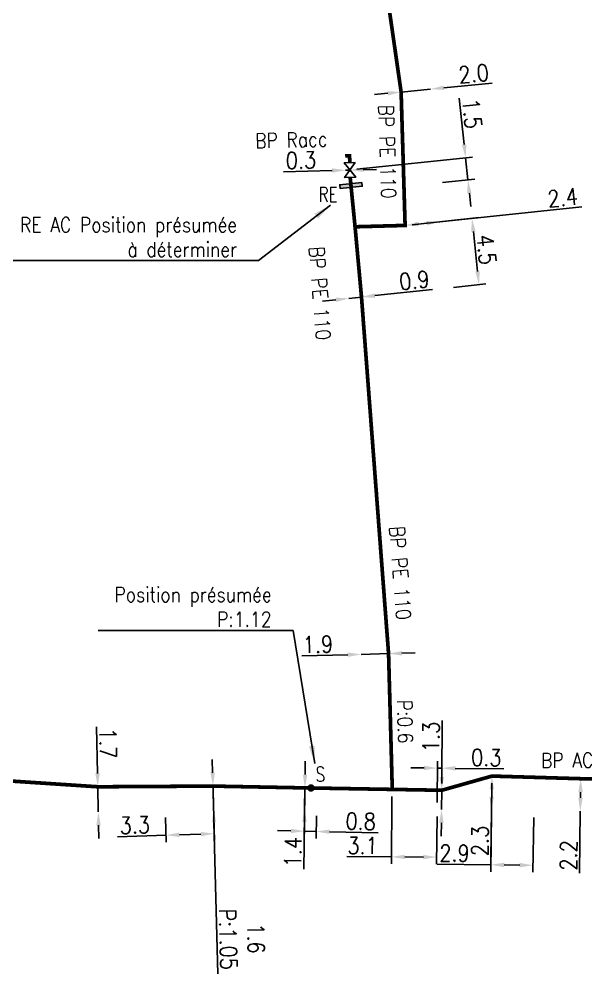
# Model space of a CAD drawing. Header units: millimetres. Extents: x 185000 to 186000, y 127990 to 129010.
# Drawn here: x 185100.8 to 185139, y 128198.5 to 128263 of the extents above; entities that cross this region are included whole.
import ezdxf
from ezdxf.enums import TextEntityAlignment as Align

# ---------------------------------------------------------------- set-up
doc = ezdxf.new("R2010")
doc.units = ezdxf.units.MM
doc.header["$PDMODE"] = 34
for name, pattern in [('L_25_AP', [2000, 1000, 1000]), ('L_25_PE', [2000, 1000, 1000]), ('L_RAC_PE', [3.5, 2, -1.5])]:
    doc.linetypes.add(name, pattern=pattern)
doc.layers.get('0').update_dxf_attribs({"linetype": 'CONTINUOUS'})
doc.layers.get('DEFPOINTS').update_dxf_attribs({"linetype": 'CONTINUOUS'})
for name, color, linetype in [('L_150', 1, 'CONTINUOUS'), ('L_170', 7, 'CONTINUOUS'), ('L_300', 7, 'CONTINUOUS'), ('L_340', 7, 'CONTINUOUS')]:
    doc.layers.add(name, color=color, linetype=linetype)
doc.styles.add('G_ROMANS', font='ROMANS.SHX', dxfattribs={"width": 0.75})
doc.styles.get("Standard").update_dxf_attribs({"font": 'romans.shx', "width": 0.85})
doc.dimstyles.get("Standard").update_dxf_attribs({"dimtxt": 1.5, "dimasz": 1.2, "dimexe": 0.625, "dimexo": 0.625, "dimgap": 0.25, "dimtad": 1, "dimdec": 1, "dimzin": 0, "dimdsep": 46, "dimtxsty": 'Standard', "dimcen": -0.5, "dimadec": 0, "dimazin": 0, "dimtfac": 1, "dimtdec": 1, "dimtmove": 0, "dimatfit": 3, "dimfxl": 0, "dimtolj": 1, "dimtzin": 0, "dimarcsym": 0})

# ---------------------------------------------------------------- blocks, each defined once
blk = doc.blocks.new('*D2133')
at = {"layer": 'DEFPOINTS', "color": 0, "linetype": 'Continuous', "transparency": 16777216}
for p in [(185106.075, 128211.139), (185106.109, 128209.439), (185106.109, 128209.439)]:
    blk.add_point(p, dxfattribs=at)
at = {"layer": 'L_150', "color": 0, "linetype": 'Continuous', "lineweight": -2, "transparency": 16777216}
for p, q in [((185106.057, 128212.039), (185105.994, 128215.18)), ((185106.109, 128209.439), (185106.075, 128211.139)), ((185106.127, 128208.54), (185106.145, 128207.64))]:
    blk.add_line(p, q, dxfattribs=at)
at = {"layer": 'L_150', "color": 0, "linetype": 'Continuous', "transparency": 16777216}
for points in [[(185106.207, 128212.042), (185105.907, 128212.036), (185106.075, 128211.139)], [(185106.277, 128208.543), (185105.977, 128208.537), (185106.109, 128209.439)]]:
    blk.add_solid(points, dxfattribs=at)
at = {"layer": 'L_150', "color": 0, "linetype": 'Continuous', "transparency": 16777216, "insert": (185106.766, 128214.075), "char_height": 1.125, "attachment_point": 5, "rotation": 271.14709}
blk.add_mtext('\\A1;1.7', dxfattribs=at)
blk = doc.blocks.new('*D2134')
at = {"layer": 'DEFPOINTS', "color": 0, "linetype": 'Continuous', "transparency": 16777216}
for p in [(185113.847, 128211.184), (185110.639, 128209.53), (185110.682, 128207.868)]:
    blk.add_point(p, dxfattribs=at)
at = {"layer": 'L_150', "color": 0, "linetype": 'Continuous', "lineweight": -2, "transparency": 16777216}
for p, q in [((185113.859, 128210.716), (185113.943, 128207.504)), ((185110.651, 128209.062), (185110.695, 128207.4)), ((185110.682, 128207.868), (185107.405, 128207.763)), ((185113.031, 128207.944), (185111.582, 128207.897))]:
    blk.add_line(p, q, dxfattribs=at)
at = {"layer": 'L_150', "color": 0, "linetype": 'Continuous', "transparency": 16777216}
for points in [[(185111.577, 128208.047), (185111.587, 128207.747), (185110.682, 128207.868)], [(185113.026, 128208.094), (185113.036, 128207.794), (185113.931, 128207.973)]]:
    blk.add_solid(points, dxfattribs=at)
at = {"layer": 'L_150', "color": 0, "linetype": 'Continuous', "transparency": 16777216, "insert": (185108.57, 128208.55), "char_height": 1.125, "attachment_point": 5, "rotation": 1.84583}
blk.add_mtext('\\A1;3.3', dxfattribs=at)
blk = doc.blocks.new('*D2135')
at = {"layer": 'DEFPOINTS', "color": 0, "linetype": 'Continuous', "transparency": 16777216}
for p in [(185113.847, 128211.184), (185113.887, 128209.635), (185113.887, 128209.635)]:
    blk.add_point(p, dxfattribs=at)
at = {"layer": 'L_150', "color": 0, "linetype": 'Continuous', "lineweight": -2, "transparency": 16777216}
for p, q in [((185113.823, 128212.084), (185113.8, 128212.984)), ((185113.847, 128211.184), (185113.887, 128209.635)), ((185113.911, 128208.735), (185114.178, 128198.508))]:
    blk.add_line(p, q, dxfattribs=at)
at = {"layer": 'L_150', "color": 0, "linetype": 'Continuous', "transparency": 16777216}
for points in [[(185113.973, 128212.088), (185113.673, 128212.08), (185113.847, 128211.184)], [(185114.061, 128208.739), (185113.761, 128208.731), (185113.887, 128209.635)]]:
    blk.add_solid(points, dxfattribs=at)
at = {"layer": 'L_150', "color": 0, "linetype": 'Continuous', "transparency": 16777216, "insert": (185115.804, 128200.879), "char_height": 1.125, "attachment_point": 5, "rotation": 271.49646}
blk.add_mtext('\\A1;1.6\\PP:1.05', dxfattribs=at)
blk = doc.blocks.new('*D2136')
at = {"layer": 'DEFPOINTS', "color": 0, "linetype": 'Continuous', "transparency": 16777216}
for p in [(185120.046, 128211.064), (185120.827, 128209.646), (185120.807, 128208.122)]:
    blk.add_point(p, dxfattribs=at)
at = {"layer": 'L_150', "color": 0, "linetype": 'Continuous', "lineweight": -2, "transparency": 16777216}
for p, q in [((185120.04, 128210.595), (185120.001, 128207.671)), ((185120.821, 128209.178), (185120.801, 128207.654)), ((185119.107, 128208.16), (185118.208, 128208.179)), ((185120.007, 128208.14), (185120.807, 128208.122)), ((185121.707, 128208.103), (185124.985, 128208.031))]:
    blk.add_line(p, q, dxfattribs=at)
at = {"layer": 'L_150', "color": 0, "linetype": 'Continuous', "transparency": 16777216}
for points in [[(185119.111, 128208.31), (185119.104, 128208.01), (185120.007, 128208.14)], [(185121.71, 128208.253), (185121.704, 128207.953), (185120.807, 128208.122)]]:
    blk.add_solid(points, dxfattribs=at)
at = {"layer": 'L_150', "color": 0, "linetype": 'Continuous', "transparency": 16777216, "insert": (185123.812, 128208.807), "char_height": 1.125, "attachment_point": 5, "rotation": 358.74718}
blk.add_mtext('\\A1;0.8', dxfattribs=at)
blk = doc.blocks.new('*D2137')
at = {"layer": 'DEFPOINTS', "color": 0, "linetype": 'Continuous', "transparency": 16777216}
for p in [(185120.046, 128211.064), (185120.028, 128209.664), (185120.028, 128209.664)]:
    blk.add_point(p, dxfattribs=at)
at = {"layer": 'L_150', "color": 0, "linetype": 'Continuous', "lineweight": -2, "transparency": 16777216}
for p, q in [((185120.059, 128211.964), (185120.071, 128212.864)), ((185120.046, 128211.064), (185120.028, 128209.664)), ((185120.016, 128208.764), (185119.973, 128205.577))]:
    blk.add_line(p, q, dxfattribs=at)
at = {"layer": 'L_150', "color": 0, "linetype": 'Continuous', "transparency": 16777216}
for points in [[(185119.909, 128211.966), (185120.209, 128211.962), (185120.046, 128211.064)], [(185119.866, 128208.766), (185120.166, 128208.762), (185120.028, 128209.664)]]:
    blk.add_solid(points, dxfattribs=at)
at = {"layer": 'L_150', "color": 0, "linetype": 'Continuous', "transparency": 16777216, "insert": (185119.238, 128206.73), "char_height": 1.125, "attachment_point": 5, "rotation": 89.23049}
blk.add_mtext('\\A1;1.4', dxfattribs=at)
blk = doc.blocks.new('*D2138')
at = {"layer": 'DEFPOINTS', "color": 0, "linetype": 'Continuous', "transparency": 16777216}
for p in [(185128.988, 128212.398), (185129.275, 128210.902), (185128.964, 128209.606)]:
    blk.add_point(p, dxfattribs=at)
at = {"layer": 'L_150', "color": 0, "linetype": 'Continuous', "lineweight": -2, "transparency": 16777216}
for p, q in [((185128.088, 128212.409), (185127.188, 128212.42)), ((185128.968, 128210.074), (185128.992, 128212.867)), ((185128.988, 128212.398), (185129.288, 128212.394)), ((185129.279, 128211.371), (185129.292, 128212.863)), ((185130.188, 128212.383), (185133.466, 128212.344))]:
    blk.add_line(p, q, dxfattribs=at)
at = {"layer": 'L_150', "color": 0, "linetype": 'Continuous', "transparency": 16777216}
for points in [[(185128.09, 128212.559), (185128.086, 128212.259), (185128.988, 128212.398)], [(185130.19, 128212.533), (185130.186, 128212.233), (185129.288, 128212.394)]]:
    blk.add_solid(points, dxfattribs=at)
at = {"layer": 'L_150', "color": 0, "linetype": 'Continuous', "transparency": 16777216, "insert": (185132.286, 128213.108), "char_height": 1.125, "attachment_point": 5, "rotation": 359.30818}
blk.add_mtext('\\A1;0.3', dxfattribs=at)
blk = doc.blocks.new('*D2139')
at = {"layer": 'DEFPOINTS', "color": 0, "linetype": 'Continuous', "transparency": 16777216}
for p in [(185129.275, 128210.902), (185129.264, 128209.602), (185129.264, 128209.602)]:
    blk.add_point(p, dxfattribs=at)
at = {"layer": 'L_150', "color": 0, "linetype": 'Continuous', "lineweight": -2, "transparency": 16777216}
for p, q in [((185129.283, 128211.802), (185129.315, 128215.617)), ((185129.264, 128209.602), (185129.275, 128210.902)), ((185129.256, 128208.702), (185129.249, 128207.802))]:
    blk.add_line(p, q, dxfattribs=at)
at = {"layer": 'L_150', "color": 0, "linetype": 'Continuous', "transparency": 16777216}
for points in [[(185129.133, 128211.803), (185129.433, 128211.801), (185129.275, 128210.902)], [(185129.106, 128208.703), (185129.406, 128208.701), (185129.264, 128209.602)]]:
    blk.add_solid(points, dxfattribs=at)
at = {"layer": 'L_150', "color": 0, "linetype": 'Continuous', "transparency": 16777216, "insert": (185128.556, 128214.503), "char_height": 1.125, "attachment_point": 5, "rotation": 89.51099}
blk.add_mtext('\\A1;1.3', dxfattribs=at)
blk = doc.blocks.new('L_300_11')
at = {"color": 0, "linetype": 'Continuous', "const_width": 0.248, "flags": 128}
blk.add_lwpolyline([(-0.126, 0, 1), (0.126, 0, 1)], format="xyb", close=True, dxfattribs=at)
at = {"linetype": 'Continuous', "style": 'G_ROMANS', "width": 0.75}
blk.add_attdef('S', text='', height=1, dxfattribs=at).set_placement((0, 1.35), align=Align.MIDDLE_CENTER)
at = {"color": 0, "linetype": 'Continuous', "width": 0.75, "flags": 3}
for tag, p in [('DEF_LEG', (0, -5)), ('DEF_COUP', (0, -7.5)), ('DEF_TYPE', (0, -10))]:
    blk.add_attdef(tag, text='', height=1.2, dxfattribs=at).set_placement(p, align=Align.MIDDLE)
blk = doc.blocks.new('*D2140')
at = {"layer": 'DEFPOINTS', "color": 0, "linetype": 'Continuous', "transparency": 16777216}
for p in [(185132.667, 128211.861), (185135.487, 128209.527), (185135.439, 128205.84)]:
    blk.add_point(p, dxfattribs=at)
at = {"layer": 'L_150', "color": 0, "linetype": 'Continuous', "lineweight": -2, "transparency": 16777216}
for p, q in [((185132.661, 128211.392), (185132.583, 128205.405)), ((185135.481, 128209.058), (185135.433, 128205.371)), ((185132.589, 128205.874), (185128.962, 128205.918)), ((185134.539, 128205.851), (185133.489, 128205.863))]:
    blk.add_line(p, q, dxfattribs=at)
at = {"layer": 'L_150', "color": 0, "linetype": 'Continuous', "transparency": 16777216}
for points in [[(185133.491, 128206.013), (185133.488, 128205.713), (185132.589, 128205.874)], [(185134.541, 128206), (185134.537, 128205.701), (185135.439, 128205.84)]]:
    blk.add_solid(points, dxfattribs=at)
at = {"layer": 'L_150', "color": 0, "linetype": 'Continuous', "transparency": 16777216, "insert": (185130.138, 128206.654), "char_height": 1.125, "attachment_point": 5, "rotation": 359.30818}
blk.add_mtext('\\A1;2.9', dxfattribs=at)
blk = doc.blocks.new('*D2141')
at = {"layer": 'DEFPOINTS', "color": 0, "linetype": 'Continuous', "transparency": 16777216}
for p in [(185132.667, 128211.861), (185132.637, 128209.561), (185132.637, 128209.561)]:
    blk.add_point(p, dxfattribs=at)
at = {"layer": 'L_150', "color": 0, "linetype": 'Continuous', "lineweight": -2, "transparency": 16777216}
for p, q in [((185132.655, 128210.961), (185132.649, 128210.461)), ((185132.637, 128209.561), (185132.595, 128206.283))]:
    blk.add_line(p, q, dxfattribs=at)
at = {"layer": 'L_150', "color": 0, "linetype": 'Continuous', "transparency": 16777216}
for points in [[(185132.505, 128210.963), (185132.805, 128210.959), (185132.667, 128211.861)], [(185132.499, 128210.463), (185132.799, 128210.459), (185132.637, 128209.561)]]:
    blk.add_solid(points, dxfattribs=at)
at = {"layer": 'L_150', "color": 0, "linetype": 'Continuous', "transparency": 16777216, "insert": (185131.86, 128207.482), "char_height": 1.125, "attachment_point": 5, "rotation": 89.26063}
blk.add_mtext('\\A1;2.3', dxfattribs=at)
blk = doc.blocks.new('*D2142')
at = {"layer": 'DEFPOINTS', "color": 0, "linetype": 'Continuous', "transparency": 16777216}
for p in [(185123.842, 128220.077), (185123.842, 128220.077), (185125.691, 128220.125)]:
    blk.add_point(p, dxfattribs=at)
at = {"layer": 'L_150', "color": 0, "linetype": 'Continuous', "lineweight": -2, "transparency": 16777216}
for p, q in [((185122.942, 128220.054), (185119.847, 128219.974)), ((185125.691, 128220.125), (185123.842, 128220.077)), ((185126.591, 128220.148), (185127.49, 128220.171))]:
    blk.add_line(p, q, dxfattribs=at)
at = {"layer": 'L_150', "color": 0, "linetype": 'Continuous', "transparency": 16777216}
for points in [[(185122.938, 128220.204), (185122.946, 128219.904), (185123.842, 128220.077)], [(185126.587, 128220.298), (185126.595, 128219.998), (185125.691, 128220.125)]]:
    blk.add_solid(points, dxfattribs=at)
at = {"layer": 'L_150', "color": 0, "linetype": 'Continuous', "transparency": 16777216, "insert": (185120.925, 128220.752), "char_height": 1.125, "attachment_point": 5, "rotation": 1.47822}
blk.add_mtext('\\A1;1.9', dxfattribs=at)
blk = doc.blocks.new('*D2143')
at = {"layer": 'DEFPOINTS', "color": 0, "linetype": 'Continuous', "transparency": 16777216}
for p in [(185125.926, 128210.961), (185128.964, 128209.606), (185128.937, 128206.392)]:
    blk.add_point(p, dxfattribs=at)
at = {"layer": 'L_150', "color": 0, "linetype": 'Continuous', "lineweight": -2, "transparency": 16777216}
for p, q in [((185125.922, 128210.492), (185125.883, 128205.938)), ((185128.96, 128209.137), (185128.933, 128205.923)), ((185125.887, 128206.407), (185122.881, 128206.422)), ((185128.037, 128206.396), (185126.787, 128206.403))]:
    blk.add_line(p, q, dxfattribs=at)
at = {"layer": 'L_150', "color": 0, "linetype": 'Continuous', "transparency": 16777216}
for points in [[(185126.788, 128206.553), (185126.786, 128206.253), (185125.887, 128206.407)], [(185128.038, 128206.546), (185128.036, 128206.246), (185128.937, 128206.392)]]:
    blk.add_solid(points, dxfattribs=at)
at = {"layer": 'L_150', "color": 0, "linetype": 'Continuous', "transparency": 16777216, "insert": (185123.938, 128207.167), "char_height": 1.125, "attachment_point": 5, "rotation": 359.71379}
blk.add_mtext('\\A1;3.1', dxfattribs=at)
blk = doc.blocks.new('*D2193')
at = {"layer": 'DEFPOINTS', "color": 0, "linetype": 'Continuous', "transparency": 16777216}
for p in [(185138.655, 128211.684), (185138.625, 128209.484), (185138.625, 128209.484)]:
    blk.add_point(p, dxfattribs=at)
at = {"layer": 'L_150', "color": 0, "linetype": 'Continuous', "lineweight": -2, "transparency": 16777216}
for p, q in [((185138.643, 128210.784), (185138.637, 128210.384)), ((185138.625, 128209.484), (185138.568, 128205.306))]:
    blk.add_line(p, q, dxfattribs=at)
at = {"layer": 'L_150', "color": 0, "linetype": 'Continuous', "transparency": 16777216}
for points in [[(185138.493, 128210.786), (185138.793, 128210.782), (185138.655, 128211.684)], [(185138.487, 128210.386), (185138.787, 128210.382), (185138.625, 128209.484)]]:
    blk.add_solid(points, dxfattribs=at)
at = {"layer": 'L_150', "color": 0, "linetype": 'Continuous', "transparency": 16777216, "insert": (185137.834, 128206.505), "char_height": 1.125, "attachment_point": 5, "rotation": 89.21307}
blk.add_mtext('\\A1;2.2', dxfattribs=at)
blk = doc.blocks.new('*D2277')
at = {"layer": 'DEFPOINTS', "color": 0, "linetype": 'Continuous', "transparency": 16777216}
for p in [(185128.528, 128258.232), (185128.528, 128258.232), (185126.538, 128258.035)]:
    blk.add_point(p, dxfattribs=at)
at = {"layer": 'L_150', "color": 0, "linetype": 'Continuous', "lineweight": -2, "transparency": 16777216}
for p, q in [((185126.538, 128258.035), (185128.528, 128258.232)), ((185129.424, 128258.32), (185132.686, 128258.642)), ((185125.642, 128257.947), (185124.746, 128257.859))]:
    blk.add_line(p, q, dxfattribs=at)
at = {"layer": 'L_150', "color": 0, "linetype": 'Continuous', "transparency": 16777216}
for points in [[(185125.627, 128258.096), (185125.657, 128257.798), (185126.538, 128258.035)], [(185129.409, 128258.469), (185129.438, 128258.171), (185128.528, 128258.232)]]:
    blk.add_solid(points, dxfattribs=at)
at = {"layer": 'L_150', "color": 0, "linetype": 'Continuous', "transparency": 16777216, "insert": (185131.429, 128259.271), "char_height": 1.125, "attachment_point": 5, "rotation": 5.63392}
blk.add_mtext('\\A1;2.0', dxfattribs=at)
blk = doc.blocks.new('*D2278')
at = {"layer": 'DEFPOINTS', "color": 0, "linetype": 'Continuous', "transparency": 16777216}
for p in [(185126.807, 128249.029), (185129.144, 128249.276), (185129.144, 128249.276)]:
    blk.add_point(p, dxfattribs=at)
at = {"layer": 'L_150', "color": 0, "linetype": 'Continuous', "lineweight": -2, "transparency": 16777216}
for p, q in [((185129.144, 128249.276), (185138.725, 128250.286)), ((185127.702, 128249.124), (185128.249, 128249.181))]:
    blk.add_line(p, q, dxfattribs=at)
at = {"layer": 'L_150', "color": 0, "linetype": 'Continuous', "transparency": 16777216}
for points in [[(185127.686, 128249.273), (185127.718, 128248.974), (185126.807, 128249.029)], [(185128.233, 128249.33), (185128.265, 128249.032), (185129.144, 128249.276)]]:
    blk.add_solid(points, dxfattribs=at)
at = {"layer": 'L_150', "color": 0, "linetype": 'Continuous', "transparency": 16777216, "insert": (185137.441, 128250.905), "char_height": 1.125, "attachment_point": 5, "rotation": 6.02107}
blk.add_mtext('\\A1;2.4', dxfattribs=at)
blk = doc.blocks.new('*D2279')
at = {"layer": 'DEFPOINTS', "color": 0, "linetype": 'Continuous', "transparency": 16777216}
for p in [(185123.019, 128244.105), (185123.019, 128244.105), (185123.865, 128244.194)]:
    blk.add_point(p, dxfattribs=at)
at = {"layer": 'L_150', "color": 0, "linetype": 'Continuous', "lineweight": -2, "transparency": 16777216}
for p, q in [((185124.76, 128244.288), (185128.666, 128244.7)), ((185122.124, 128244.01), (185121.229, 128243.916)), ((185123.019, 128244.105), (185123.865, 128244.194))]:
    blk.add_line(p, q, dxfattribs=at)
at = {"layer": 'L_150', "color": 0, "linetype": 'Continuous', "transparency": 16777216}
for points in [[(185122.109, 128244.159), (185122.14, 128243.861), (185123.019, 128244.105)], [(185124.744, 128244.437), (185124.776, 128244.139), (185123.865, 128244.194)]]:
    blk.add_solid(points, dxfattribs=at)
at = {"layer": 'L_150', "color": 0, "linetype": 'Continuous', "transparency": 16777216, "insert": (185127.427, 128245.324), "char_height": 1.125, "attachment_point": 5, "rotation": 6.02107}
blk.add_mtext('\\A1;0.9', dxfattribs=at)
blk = doc.blocks.new('*D2280')
at = {"layer": 'DEFPOINTS', "color": 0, "linetype": 'Continuous', "transparency": 16777216}
for p in [(185126.807, 128249.029), (185129.616, 128244.8), (185131.791, 128245.03)]:
    blk.add_point(p, dxfattribs=at)
at = {"layer": 'L_150', "color": 0, "linetype": 'Continuous', "lineweight": -2, "transparency": 16777216}
for p, q in [((185127.273, 128249.078), (185131.785, 128249.554)), ((185131.413, 128248.61), (185131.696, 128245.925)), ((185130.082, 128244.85), (185132.257, 128245.079))]:
    blk.add_line(p, q, dxfattribs=at)
at = {"layer": 'L_150', "color": 0, "linetype": 'Continuous', "transparency": 16777216}
for points in [[(185131.562, 128248.626), (185131.264, 128248.594), (185131.319, 128249.505)], [(185131.845, 128245.941), (185131.547, 128245.909), (185131.791, 128245.03)]]:
    blk.add_solid(points, dxfattribs=at)
at = {"layer": 'L_150', "color": 0, "linetype": 'Continuous', "transparency": 16777216, "insert": (185132.295, 128247.395), "char_height": 1.125, "attachment_point": 5, "rotation": 276.02107}
blk.add_mtext('\\A1;4.5', dxfattribs=at)
blk = doc.blocks.new('L_300_09')
at = {"color": 0, "linetype": 'Continuous', "flags": 128}
blk.add_lwpolyline([(0.5, -0.375), (-0.5, 0.375), (-0.5, -0.375), (0.5, 0.375), (0.5, -0.375)], dxfattribs=at)
at = {"color": 0, "linetype": 'Continuous', "width": 0.75}
blk.add_attdef('NUM', text='', height=1, dxfattribs=at).set_placement((0, 1.691), align=Align.MIDDLE_CENTER)
at = {"color": 0, "linetype": 'Continuous', "width": 0.75, "flags": 3}
for tag, p in [('DEF_LEG', (0, -5)), ('DEF_COUP', (0, -7.5)), ('DEF_TYPE', (0, -10))]:
    blk.add_attdef(tag, text='', height=1.2, dxfattribs=at).set_placement(p, align=Align.MIDDLE)
blk = doc.blocks.new('*D2281')
at = {"layer": 'DEFPOINTS', "color": 0, "linetype": 'Continuous', "transparency": 16777216}
for p in [(185122.787, 128252.758), (185123.087, 128252.766), (185123.087, 128252.766)]:
    blk.add_point(p, dxfattribs=at)
at = {"layer": 'L_300', "color": 0, "linetype": 'Continuous', "lineweight": -2, "transparency": 16777216}
for p, q in [((185121.888, 128252.734), (185118.61, 128252.646)), ((185123.087, 128252.766), (185122.787, 128252.758)), ((185123.987, 128252.791), (185124.887, 128252.815))]:
    blk.add_line(p, q, dxfattribs=at)
at = {"layer": 'L_300', "color": 0, "linetype": 'Continuous', "transparency": 16777216}
for points in [[(185123.983, 128252.94), (185123.991, 128252.641), (185123.087, 128252.766)], [(185121.884, 128252.884), (185121.892, 128252.584), (185122.787, 128252.758)]]:
    blk.add_solid(points, dxfattribs=at)
at = {"layer": 'L_300', "color": 0, "linetype": 'Continuous', "transparency": 16777216, "insert": (185119.779, 128253.428), "char_height": 1.125, "attachment_point": 5, "rotation": 1.53619}
blk.add_mtext('\\A1;0.3', dxfattribs=at)
blk = doc.blocks.new('L_340_20')
at = {"linetype": 'Continuous'}
blk.add_hatch(color=0, dxfattribs=at).paths.add_polyline_path([(0.125, 0.75), (-0.125, 0.75), (-0.125, -0.75), (0.125, -0.75)])
at = {"color": 0, "linetype": 'Continuous'}
blk.add_lwpolyline([(-0.125, 0.75), (0.125, 0.75), (0.125, -0.75), (-0.125, -0.75)], close=True, dxfattribs=at)
at = {"color": 0, "linetype": 'Continuous', "width": 0.75}
for tag, height, flags, p in [('RE', 1, 8, (0, 2.189)), ('DEF_LEG', 1.2, 3, (0, -5)), ('DEF_COUP', 1.2, 3, (0, -7.5)), ('DEF_TYPE', 1.2, 3, (0, -10))]:
    blk.add_attdef(tag, text='', height=height, dxfattribs=dict(at, flags=flags)).set_placement(p, align=Align.MIDDLE)
blk = doc.blocks.new('*D2458')
at = {"layer": 'DEFPOINTS', "color": 0, "linetype": 'Continuous', "transparency": 16777216}
for p in [(185123.087, 128252.766), (185128.871, 128251.868), (185131.045, 128252.097)]:
    blk.add_point(p, dxfattribs=at)
at = {"layer": 'L_300', "color": 0, "linetype": 'Continuous', "lineweight": -2, "transparency": 16777216}
for p, q in [((185130.794, 128254.484), (185130.464, 128257.609)), ((185123.553, 128252.816), (185131.354, 128253.638)), ((185131.045, 128252.097), (185130.888, 128253.589)), ((185129.337, 128251.917), (185131.511, 128252.147)), ((185131.14, 128251.202), (185131.234, 128250.307))]:
    blk.add_line(p, q, dxfattribs=at)
at = {"layer": 'L_300', "color": 0, "linetype": 'Continuous', "transparency": 16777216}
for points in [[(185130.943, 128254.5), (185130.644, 128254.468), (185130.888, 128253.589)], [(185131.289, 128251.218), (185130.99, 128251.187), (185131.045, 128252.097)]]:
    blk.add_solid(points, dxfattribs=at)
at = {"layer": 'L_300', "color": 0, "linetype": 'Continuous', "transparency": 16777216, "insert": (185131.327, 128256.573), "char_height": 1.125, "attachment_point": 5, "rotation": 276.02107}
blk.add_mtext('\\A1;1.5', dxfattribs=at)

msp = doc.modelspace()

# ---------------------------------------------------------------- linework, layer by layer
at = {"layer": 'L_150', "linetype": 'L_25_PE', "const_width": 0.25, "flags": 128}
msp.add_lwpolyline([(185123.43, 128248.938), (185126.807, 128249.029), (185126.538, 128258.035), (185125.422, 128265.802), (185124.927, 128272.548), (185124.427, 128279.694), (185123.903, 128284.824), (185123.903, 128284.824), (185123.578, 128288.747), (185125.233, 128293.321), (185125.233, 128293.321), (185125.233, 128293.321), (185125.45, 128293.976), (185125.505, 128294.693), (185125.63, 128299.24), (185125.131, 128299.866), (185127.323, 128314.542), (185129.043, 128325.11), (185130.914, 128336.121), (185131.417, 128340.34), (185132.505, 128347.039), (185133.52, 128353.012), (185134.476, 128358.934), (185136.352, 128370.648), (185137.056, 128375.139), (185138.094, 128376.103), (185138.094, 128376.103), (185138.557, 128377.188)], dxfattribs=at)
at = {"layer": 'L_150', "linetype": 'L_25_PE', "ltscale": 0.5, "const_width": 0.25, "flags": 128}
msp.add_lwpolyline([(185125.926, 128210.961), (185125.932, 128211.311), (185125.691, 128220.125), (185123.865, 128244.194), (185123.43, 128248.938), (185123.101, 128252.267)], dxfattribs=at)
at = {"layer": 'L_150', "linetype": 'L_25_AP', "const_width": 0.25, "flags": 128}
msp.add_lwpolyline([(185000, 128225.253), (185005.946, 128224.823), (185022.217, 128222.55), (185043.161, 128219.533), (185043.161, 128219.533), (185054.883, 128216.942), (185070.965, 128213.307), (185073.145, 128213.086), (185075.369, 128212.861), (185082.245, 128212.524), (185088.405, 128212.246), (185088.405, 128212.246), (185094.261, 128211.917), (185094.261, 128211.917), (185106.075, 128211.139), (185106.075, 128211.139), (185113.847, 128211.184), (185120.046, 128211.064), (185120.455, 128211.057), (185125.926, 128210.961), (185129.275, 128210.902), (185132.667, 128211.861), (185138.655, 128211.684), (185144.574, 128211.641), (185148.656, 128211.416), (185148.656, 128211.416), (185149.957, 128211.459), (185150.508, 128211.359), (185150.918, 128211.284), (185151.331, 128211.209)], dxfattribs=at)
at = {"layer": 'L_170', "linetype": 'L_RAC_PE', "const_width": 0.25, "flags": 128}
msp.add_lwpolyline([(185123.074, 128253.266), (185123.061, 128253.73), (185122.762, 128253.722)], dxfattribs=at)

# ---------------------------------------------------------------- block references
at = {"layer": 'L_300', "rotation": 91.53618646017343}
msp.add_blockref('L_300_09', (185123.087, 128252.766), dxfattribs=at)
at = {"layer": 'L_300', "ltscale": 0.5}
ref = msp.add_blockref('L_300_11', (185120.455, 128211.057), dxfattribs=dict(at, rotation=138.5069639183143))
ref.add_attrib('S', 'S', dxfattribs={"layer": '0', "linetype": 'Continuous', "height": 1, "style": 'G_ROMANS', "width": 0.75}).set_placement((185121.089, 128211.993), align=Align.MIDDLE_CENTER)
at = {"layer": 'L_340'}
ref = msp.add_blockref('L_340_20', (185123.155, 128251.723), dxfattribs=dict(at, rotation=275.654778119866))
ref.add_attrib('RE', 'RE', dxfattribs={"layer": '0', "color": 0, "linetype": 'Continuous', "height": 1, "width": 0.75}).set_placement((185121.608, 128251.113), align=Align.MIDDLE)

# ---------------------------------------------------------------- texts
at = {"layer": 'L_150', "linetype": 'Continuous', "width": 0.85}
for s, rotation, p in [('BP PE 110', 271.71288, (185125.611, 128254.006)), ('BP PE 110', 274.28151, (185121.066, 128244.448)), ('BP PE 110', 274.28151, (185126.482, 128225.569)), ('P:0.6', 271.56465, (185126.8, 128215.54)), ('BP AC 150', 0.42943, (185139.122, 128212.937))]:
    msp.add_text(s, height=1, rotation=rotation, dxfattribs=at).set_placement(p, align=Align.MIDDLE)
at = {"layer": 'L_170', "linetype": 'Continuous', "width": 0.85}
msp.add_text('BP Racc', height=1, rotation=1.53619, dxfattribs=at).set_placement((185119.125, 128254.801), align=Align.MIDDLE)
at = {"layer": 'L_300', "linetype": 'Continuous', "insert": (185117.8, 128223.275), "char_height": 1, "attachment_point": 6}
msp.add_mtext('Position présumée\\PP:1.12', dxfattribs=at)
at = {"layer": 'L_340', "linetype": 'Continuous', "insert": (185115.467, 128248.242), "char_height": 1, "attachment_point": 6}
msp.add_mtext('RE AC Position présumée\\Pà déterminer', dxfattribs=at)

# ---------------------------------------------------------------- dimensions: what is measured, and where the dimension line sits
at = {"layer": 'L_150', "linetype": 'Continuous'}
for base, p1, p2, angle, override, picture, middle in [((185128.528, 128258.232), (185126.538, 128258.035), (185128.528, 128258.232), 185.63392, {"dimscale": 0.75}, '*D2277', (185131.503, 128258.525)), ((185129.144, 128249.276), (185126.807, 128249.029), (185129.144, 128249.276), 186.02107, {"dimscale": 0.75}, '*D2278', (185137.519, 128250.159)), ((185131.791, 128245.03), (185126.807, 128249.029), (185129.616, 128244.8), 96.02107, {"dimscale": 0.75}, '*D2280', (185131.55, 128247.317)), ((185123.019, 128244.105), (185123.865, 128244.194), (185123.019, 128244.105), 6.02107, {"dimscale": 0.75, "dimatfit": 0}, '*D2279', (185127.506, 128244.578)), ((185123.8416, 128220.0771), (185125.691, 128220.1248), (185123.8416, 128220.0771), 1.47822, {"dimscale": 0.75, "dimlfac": 1, "dimlunit": 2, "dimatfit": 0}, '*D2142', (185120.9444, 128220.0023)), ((185129.264, 128209.602), (185129.275, 128210.902), (185129.264, 128209.602), 89.51099, {"dimscale": 0.75, "dimatfit": 0}, '*D2139', (185129.306, 128214.497)), ((185106.109, 128209.439), (185106.075, 128211.139), (185106.109, 128209.439), 91.14709, {"dimscale": 0.75, "dimatfit": 0}, '*D2133', (185106.016, 128214.06)), ((185128.988, 128212.398), (185129.275, 128210.902), (185128.964, 128209.606), 359.30818, {"dimscale": 0.75, "dimatfit": 0}, '*D2138', (185132.277, 128212.358)), ((185120.028, 128209.664), (185120.046, 128211.064), (185120.028, 128209.664), 89.23049, {"dimscale": 0.75, "dimlfac": 1, "dimlunit": 2, "dimatfit": 0}, '*D2137', (185119.988, 128206.72)), ((185132.637, 128209.561), (185132.667, 128211.861), (185132.637, 128209.561), 89.26063, {"dimscale": 0.75}, '*D2141', (185132.61, 128207.472)), ((185138.625, 128209.484), (185138.655, 128211.684), (185138.625, 128209.484), 89.21307, {"dimscale": 0.75}, '*D2193', (185138.584, 128206.495)), ((185110.682, 128207.868), (185113.847, 128211.184), (185110.639, 128209.53), 1.84583, {"dimscale": 0.75}, '*D2134', (185108.594, 128207.801)), ((185120.807, 128208.122), (185120.046, 128211.064), (185120.827, 128209.646), 178.74718, {"dimscale": 0.75, "dimatfit": 0}, '*D2136', (185123.796, 128208.057))]:
    dim = msp.add_linear_dim(base=base, p1=p1, p2=p2, angle=angle, dimstyle='Standard', override=override, dxfattribs=at)
    dim.commit()
    dim.dimension.update_dxf_attribs({"geometry": picture, "text_midpoint": middle, "dimtype": 160})
for base, p1, p2, angle, text, override, picture, middle in [((185113.887, 128209.635), (185113.847, 128211.184), (185113.887, 128209.635), 91.49646, '<>\\PP:1.05', {"dimscale": 0.75, "dimatfit": 0}, '*D2135', (185114.117, 128200.835)), ((185135.439, 128205.84), (185132.667, 128211.861), (185135.487, 128209.527), 179.30818, '2.9', {"dimscale": 0.75}, '*D2140', (185130.129, 128205.904)), ((185128.937, 128206.392), (185125.926, 128210.961), (185128.964, 128209.606), 179.71379, '3.1', {"dimscale": 0.75}, '*D2143', (185123.934, 128206.417))]:
    dim = msp.add_linear_dim(base=base, p1=p1, p2=p2, angle=angle, text=text, dimstyle='Standard', override=override, dxfattribs=at)
    dim.commit()
    dim.dimension.update_dxf_attribs({"geometry": picture, "text_midpoint": middle, "dimtype": 160})
at = {"layer": 'L_300', "linetype": 'Continuous'}
for base, p1, p2, angle, picture, middle in [((185131.045, 128252.097), (185123.087, 128252.766), (185128.871, 128251.868), 96.02107, '*D2458', (185130.582, 128256.494)), ((185123.087, 128252.766), (185122.787, 128252.758), (185123.087, 128252.766), 181.53619, '*D2281', (185119.799, 128252.678))]:
    dim = msp.add_linear_dim(base=base, p1=p1, p2=p2, angle=angle, dimstyle='Standard', override={"dimscale": 0.75, "dimatfit": 0}, dxfattribs=at)
    dim.commit()
    dim.dimension.update_dxf_attribs({"geometry": picture, "text_midpoint": middle, "dimtype": 160})

# ---------------------------------------------------------------- leaders
at = {"layer": 'L_300', "linetype": 'Continuous', "annotation_type": 0, "has_hookline": 1, "hookline_direction": 1, "text_width": 11.698}
msp.add_leader([(185120.71, 128212.709), (185119.25, 128221.691), (185118.05, 128221.691)], dimstyle='Standard', dxfattribs=at)
at = {"layer": 'L_340', "linetype": 'Continuous', "annotation_type": 0, "has_hookline": 1, "hookline_direction": 1, "text_width": 16.595}
msp.add_leader([(185121.766, 128250.391), (185116.917, 128246.659), (185115.717, 128246.659)], dimstyle='Standard', dxfattribs=at)

doc.saveas('drawing.dxf')
